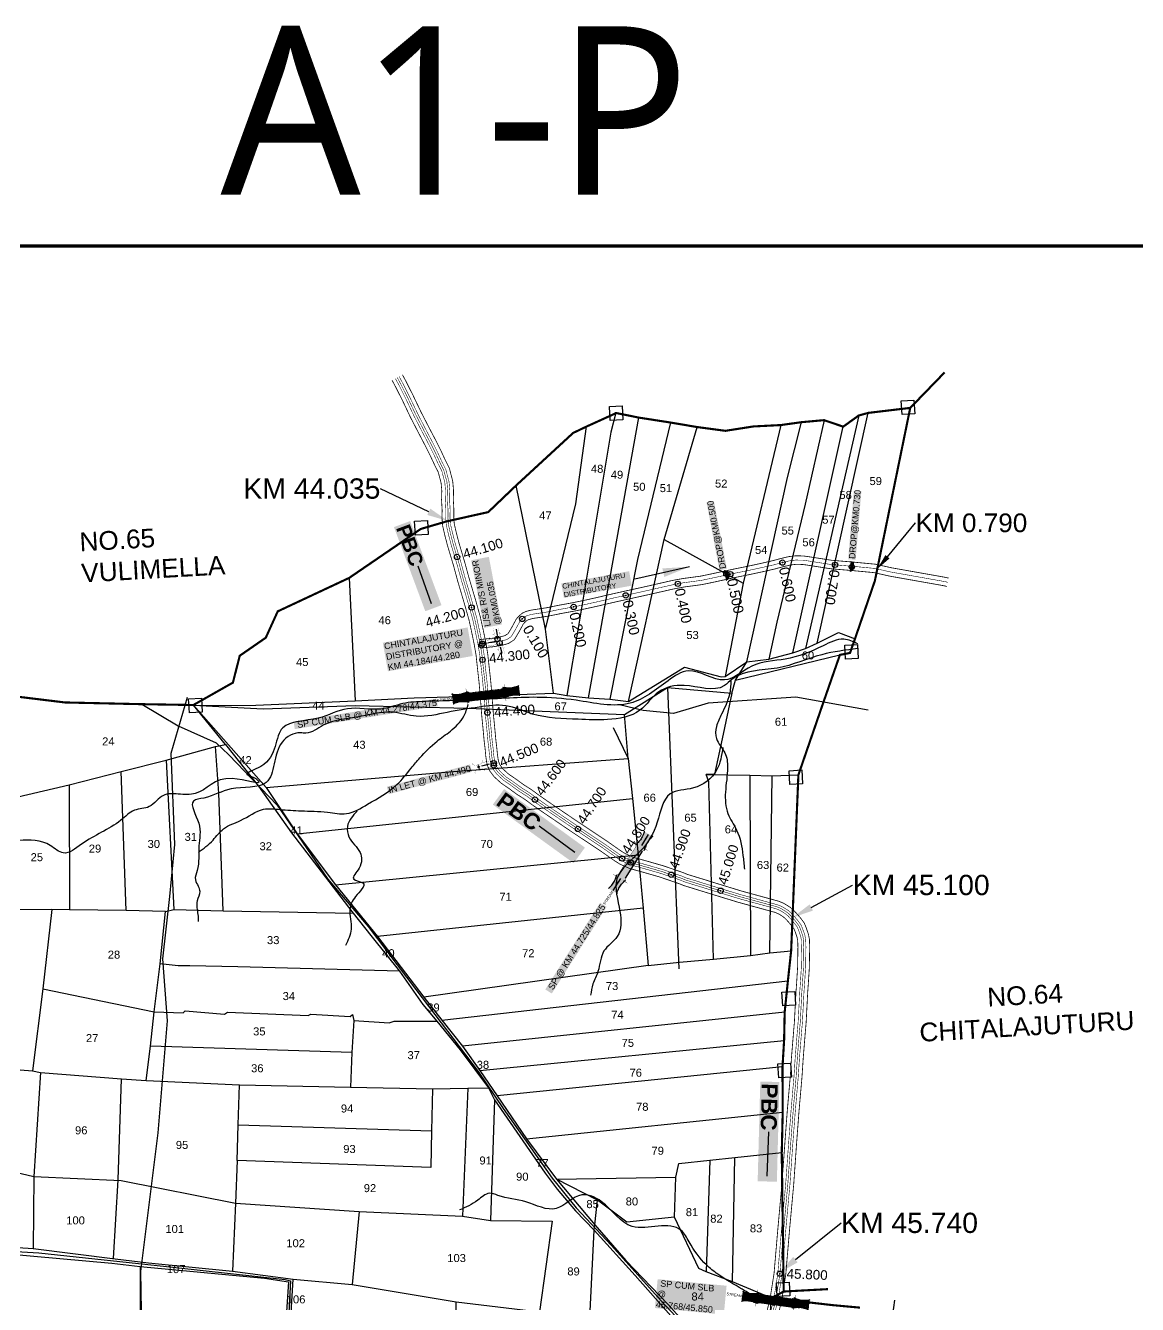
# Model space of a CAD drawing. Header units: inches. Extents: x 204001 to 210143, y 1590320 to 1597199.
# Drawn here: x 205949 to 208032, y 1594801 to 1597199 of the extents above; entities that cross this region are included whole.
import ezdxf
from ezdxf import colors
from ezdxf.entities.mleader import LeaderData, LeaderLine
from ezdxf.enums import TextEntityAlignment as Align
from ezdxf.math import Vec2, Vec3

# ---------------------------------------------------------------- set-up
doc = ezdxf.new("R2010")
doc.units = ezdxf.units.IN
doc.header["$LTSCALE"] = 15
doc.header["$MEASUREMENT"] = 0
doc.header["$PDMODE"] = 32
doc.header["$PDSIZE"] = 10
doc.linetypes.add('ACAD_ISO02W100', pattern=[15, 12, -3])
doc.linetypes.add('HIDDEN2', pattern=[0.1875, 0.125, -0.0625])
for name, color, linetype in [('CADAS', 1, 'Continuous'), ('CANAL1', 7, 'Continuous'), ('CSMark', 72, 'Continuous'), ('PAPER SIZE', 5, 'Continuous'), ('PLOT NOS', 7, 'Continuous'), ('PLOTS', 7, 'Continuous'), ('RE REMARKS', 7, 'Continuous'), ('ROADS', 1, 'Continuous'), ('STREAM', 4, 'Continuous'), ('STRUCTURE', 5, 'Continuous'), ('text2', 7, 'Continuous'), ('VILLAGE BOUNDARY', 5, 'Continuous'), ('VILLAGE BOUNDARY STONES', 1, 'Continuous'), ('VILLAGE STONES', 240, 'Continuous')]:
    doc.layers.add(name, color=color, linetype=linetype)
doc.styles.get("Standard").update_dxf_attribs({"font": 'arial.ttf'})
doc.styles.add('TMS', font='trebuc.ttf')
doc.dimstyles.get("Standard").update_dxf_attribs({"dimtxt": 0.18, "dimasz": 0.18, "dimexe": 0.18, "dimexo": 0.0625, "dimgap": 0.09, "dimtad": 0, "dimtih": 1, "dimtoh": 1, "dimdec": 4, "dimzin": 0, "dimdsep": 46, "dimtxsty": 'Standard', "dimcen": 0.09, "dimadec": 0, "dimazin": 0, "dimtfac": 1, "dimtdec": 4, "dimtofl": 0, "dimtmove": 0, "dimatfit": 3, "dimfxl": 1, "dimtolj": 1, "dimtzin": 0, "dimarcsym": 0})

# ---------------------------------------------------------------- blocks, each defined once
blk = doc.blocks.new('DROP')
h = blk.add_hatch()
h.set_pattern_fill('ANSI31', color=1, scale=10, angle=45)
h.set_pattern_definition([(90, (-324.4107, -25.7687), (-1.25, 0), [])])
h.paths.add_polyline_path([(-9.9, -4.3), (-13.8, 4.1), (13.8, 4.1), (10.2, -4.3)])
at = {"layer": 'STRUCTURE', "color": 5, "const_width": 0.49}
blk.add_lwpolyline([(-9.9, -4.3), (-13.8, 4.1), (13.8, 4.1), (10.2, -4.3), (-9.9, -4.3)], dxfattribs=at)
at = {"layer": 'STRUCTURE', "color": 5}
blk.add_circle((0, 0), 1.33, dxfattribs=at)
blk = doc.blocks.new('OT')
at = {"layer": 'STRUCTURE', "color": 190}
for points, const_width in [([(769751.4, 1706595.8), (769729.4, 1706595.8)], 0.5), ([(769751.4, 1706579), (769729.4, 1706579)], 0.5), ([(769775.2, 1706601.8), (769775.2, 1706597.8), (769769.2, 1706593.8), (769761.8, 1706593.8), (769754.4, 1706593.8), (769748.4, 1706597.8), (769748.4, 1706601.8)], 0.5), ([(769748.4, 1706573), (769748.4, 1706577), (769754.4, 1706581), (769761.8, 1706581), (769761.8, 1706581), (769761.8, 1706581), (769769.2, 1706581), (769775.2, 1706577), (769775.2, 1706573)], 0.5), ([(769761.8, 1706593.8), (769761.8, 1706581)], 2.5)]:
    blk.add_lwpolyline(points, dxfattribs=dict(at, const_width=const_width))
at = {"layer": 'STRUCTURE', "color": 0}
blk.add_circle((769761.8, 1706587.4), 1.87, dxfattribs=at)
blk.add_leader([(769732.6, 1706587.4), (769753.8, 1706587.4)], dimstyle='Standard', override={"dimasz": 10, "dimgap": 0.09, "dimtad": 0}, dxfattribs=at)
blk = doc.blocks.new('SLB')
at = {"layer": 'STRUCTURE'}
h = blk.add_hatch(dxfattribs=at)
h.set_pattern_fill('DOTS', color=6, scale=20, angle=320.3722, style=0)
h.set_pattern_definition([(320.372247934, (-159.4327, -72.9564), (1.2786241598, 0.5641323054), [0, -1.25])])
h.paths.add_polyline_path([(769699.5, 1706871.1), (769699.5, 1706861.1), (769729.1, 1706861.1), (769732.1, 1706863.1), (769792.1, 1706863.1), (769795.1, 1706861.1), (769824.7, 1706861.1), (769824.7, 1706871.1), (769795.1, 1706871.1), (769792.1, 1706869.1), (769732.1, 1706869.1), (769729.1, 1706871.1)])
at = {"layer": 'STRUCTURE', "color": 6, "linetype": 'ACAD_ISO02W100', "ltscale": 0.5, "const_width": 0.5}
for points in [[(769699.5, 1706871.1), (769729.1, 1706871.1)], [(769795.1, 1706871.1), (769824.7, 1706871.1)], [(769699.5, 1706861.1), (769729.1, 1706861.1)], [(769795.1, 1706861.1), (769824.7, 1706861.1)]]:
    blk.add_lwpolyline(points, dxfattribs=at)
at = {"layer": 'STRUCTURE', "color": 6, "const_width": 0.628}
for points in [[(769726.1, 1706877.1), (769726.1, 1706873.1), (769732.1, 1706869.1), (769792.1, 1706869.1), (769798.1, 1706873.1), (769798.1, 1706877.1)], [(769726.1, 1706855.1), (769726.1, 1706859.1), (769732.1, 1706863.1), (769792.1, 1706863.1), (769798.1, 1706859.1), (769798.1, 1706855.1)]]:
    blk.add_lwpolyline(points, dxfattribs=at)
at = {"layer": 'STRUCTURE', "color": 6}
blk.add_lwpolyline([(769732.1, 1706863.1), (769792.1, 1706863.1)], dxfattribs=at)
blk.add_lwpolyline([(769732.1, 1706863.1), (769792.1, 1706863.1)], dxfattribs=at)
at = {"layer": 'STRUCTURE', "color": 0}
blk.add_circle((769762.1, 1706866.1), 1.24, dxfattribs=at)
for points in [[(769703.8, 1706866), (769726.7, 1706866)], [(769818.6, 1706865.8), (769795.7, 1706865.8)]]:
    blk.add_leader(points, dimstyle='Standard', override={"dimasz": 10, "dimgap": 0.09, "dimtad": 0}, dxfattribs=at)
blk = doc.blocks.new('SP')
at = {"layer": 'STRUCTURE'}
h = blk.add_hatch(dxfattribs=at)
h.set_pattern_fill('DASH', color=256, scale=8, style=0)
edge = h.paths.add_edge_path()
edge.add_spline(control_points=[(769825.7, 1706742.1), (769825.3, 1706741.8), (769823.8, 1706740.8), (769820.9, 1706740.3), (769817, 1706739.7), (769811.4, 1706738.9), (769804, 1706739.7), (769798.4, 1706741), (769795.6, 1706741.6)], knot_values=[0, 0, 0, 0, 1.613557, 5.24513, 8.624976, 13.470124, 22.190216, 30.746377, 30.746377, 30.746377, 30.746377], degree=3, periodic=0)
edge.add_line((769795.6, 1706741.6), (769792.6, 1706739.6))
edge.add_line((769792.6, 1706739.6), (769732.6, 1706739.6))
edge.add_line((769732.6, 1706739.6), (769729.6, 1706741.6))
edge.add_spline(control_points=[(769729.6, 1706741.6), (769726.9, 1706740.9), (769721.3, 1706739.5), (769713.9, 1706738.5), (769708.3, 1706739.1), (769704.4, 1706739.6), (769701.5, 1706740), (769700, 1706741), (769699.5, 1706741.3)], knot_values=[0, 0, 0, 0, 8.556161, 17.276253, 22.121402, 25.501247, 29.13282, 30.746377, 30.746377, 30.746377, 30.746377], degree=3, periodic=0)
edge.add_line((769699.5, 1706741.3), (769699.5, 1706722.1))
edge.add_spline(control_points=[(769699.5, 1706722.1), (769700, 1706722.4), (769701.4, 1706723.4), (769704.3, 1706724), (769708.2, 1706724.5), (769713.8, 1706725.3), (769721.2, 1706724.5), (769726.8, 1706723.3), (769729.6, 1706722.6)], knot_values=[0, 0, 0, 0, 1.613557, 5.24513, 8.624976, 13.470124, 22.190216, 30.746377, 30.746377, 30.746377, 30.746377], degree=3, periodic=0)
edge.add_line((769729.6, 1706722.6), (769732.6, 1706724.6))
edge.add_line((769732.6, 1706724.6), (769792.6, 1706724.6))
edge.add_line((769792.6, 1706724.6), (769795.6, 1706722.6))
edge.add_spline(control_points=[(769795.6, 1706722.6), (769798.4, 1706723.3), (769803.9, 1706724.8), (769811.3, 1706725.8), (769817, 1706725.1), (769820.9, 1706724.7), (769823.8, 1706724.2), (769825.2, 1706723.3), (769825.7, 1706723)], knot_values=[0, 0, 0, 0, 8.556161, 17.276253, 22.121402, 25.501247, 29.13282, 30.746377, 30.746377, 30.746377, 30.746377], degree=3, periodic=0)
edge.add_line((769825.7, 1706723), (769825.7, 1706742.1))
h.paths.add_polyline_path([(769764.2, 1706732.1, -1), (769761.1, 1706732.1, -1)], flags=0)
h.paths.add_polyline_path([(769761.1, 1706732.1, 1), (769764.2, 1706732.1, 1)], flags=16)
at = {"layer": 'STRUCTURE', "const_width": 0.628}
for points in [[(769726.6, 1706747.6), (769726.6, 1706743.6), (769732.6, 1706739.6), (769792.6, 1706739.6), (769798.6, 1706743.6), (769798.6, 1706747.6)], [(769726.6, 1706716.6), (769726.6, 1706720.6), (769732.6, 1706724.6), (769792.6, 1706724.6), (769798.6, 1706720.6), (769798.6, 1706716.6)]]:
    blk.add_lwpolyline(points, dxfattribs=at)
at = {"layer": 'STRUCTURE', "color": 3}
blk.add_lwpolyline([(769732.6, 1706724.6), (769792.6, 1706724.6)], dxfattribs=at)
blk.add_lwpolyline([(769732.6, 1706724.6), (769792.6, 1706724.6)], dxfattribs=at)
at = {"layer": 'STRUCTURE', "color": 0}
blk.add_circle((769762.6, 1706732.1), 1.55, dxfattribs=at)
at = {"layer": 'STRUCTURE'}
for points in [[(769699.5, 1706741.3), (769700.9, 1706740.5), (769704.4, 1706739.6), (769707.8, 1706739.2), (769712.6, 1706738.8), (769721.3, 1706739.7), (769729.6, 1706741.6)], [(769825.7, 1706742.1), (769824.3, 1706741.3), (769820.8, 1706740.3), (769817.5, 1706739.8), (769812.7, 1706739.2), (769804, 1706739.9), (769795.6, 1706741.6)], [(769825.7, 1706723), (769824.3, 1706723.8), (769820.8, 1706724.7), (769817.4, 1706725.1), (769812.6, 1706725.5), (769803.9, 1706724.6), (769795.6, 1706722.6)], [(769699.5, 1706722.1), (769700.9, 1706723), (769704.4, 1706724), (769707.7, 1706724.5), (769712.5, 1706725), (769721.2, 1706724.4), (769729.6, 1706722.6)]]:
    blk.add_spline(points, degree=3, dxfattribs=at)
at = {"layer": 'STRUCTURE', "color": 0}
blk.add_text('STREAM', height=5, dxfattribs=at).set_placement((769684.3, 1706732.1), align=Align.MIDDLE_CENTER)
for points in [[(769727.4, 1706732.1), (769700.8, 1706732.1)], [(769824.4, 1706732.1), (769800.5, 1706732.1)]]:
    blk.add_leader(points, dimstyle='Standard', override={"dimasz": 10, "dimgap": 0.09, "dimtad": 0}, dxfattribs=at)
blk = doc.blocks.new('PBC')
at = {"layer": 'STRUCTURE', "color": 5, "insert": (13.6, 8.7), "char_height": 30, "width": 181.057, "attachment_point": 1, "rotation": 325.6347, "bg_fill": 1, "box_fill_scale": 1.1, "bg_fill_color": 7, "bg_fill_true_color": 16777215, "bg_fill_transparency": 0}
blk.add_mtext('{\\fArial|b1|i0|c0|p34;\\C256;PBC}', dxfattribs=at)
at = {"layer": 'PAPER SIZE'}
blk.add_leader([(148.6, -102.5), (80.6, -54.7)], dimstyle='Standard', override={"dimasz": 40, "dimgap": 0.09, "dimtad": 0, "dimtfill": 2, "dimtfillclr": 5}, dxfattribs=at)

msp = doc.modelspace()

# ---------------------------------------------------------------- linework, layer by layer
at = {"color": 5, "const_width": 5.82}
msp.add_lwpolyline([(204003.7, 1596785.8), (210140, 1596785.8), (210140, 1590323.1), (204003.7, 1590323.1)], close=True, dxfattribs=at)
at = {"layer": 'CANAL1', "color": 200, "ltscale": 4, "const_width": 1.5}
for points in [[(206635.4, 1596534), (206642.6, 1596520.4), (206655, 1596495.8), (206669.8, 1596464.7), (206683.5, 1596438.2), (206698.2, 1596410.1), (206706.9, 1596392.7), (206715.5, 1596374.3), (206721.9, 1596361.7), (206727.3, 1596341.4), (206728.6, 1596326.6), (206728.1, 1596309.7), (206729.2, 1596291.1), (206729, 1596275), (206730.2, 1596261), (206734.5, 1596242.3), (206739.6, 1596222.9), (206745.8, 1596202.4), (206750.2, 1596187.7), (206758.5, 1596157), (206765.1, 1596134.9), (206770.9, 1596115.1), (206779.6, 1596084.5), (206784.6, 1596061.6), (206789.3, 1596038.9), (206792.8, 1596018.5), (206795.4, 1595994.3), (206798.5, 1595966.6), (206801, 1595936.9), (206803.3, 1595906.7), (206805.7, 1595882.3), (206808, 1595857), (206809.7, 1595843.7), (206811, 1595829.5), (206812.7, 1595817.6), (206814.6, 1595810.5), (206818.3, 1595801.7), (206826.8, 1595790.5), (206839.8, 1595778.6), (206854.3, 1595768.7), (206869.1, 1595757.8), (206883.8, 1595748.5), (206898.2, 1595737.9), (206916.7, 1595725), (206970.8, 1595688.2), (207025.7, 1595651.7), (207042.3, 1595640.1), (207052.4, 1595633.1), (207062.2, 1595626.9), (207081.1, 1595618.3), (207087.3, 1595616.7), (207103, 1595612.4), (207136.8, 1595602.7), (207166.2, 1595592.6), (207172.5, 1595590.5), (207181.8, 1595586.7), (207213.8, 1595576.8), (207239.8, 1595568.8), (207283.6, 1595555.4), (207352.7, 1595536.4), (207358.7, 1595534), (207363.5, 1595531.2), (207368.2, 1595528.2), (207372.2, 1595524.9), (207379.6, 1595516.8), (207384, 1595511.6), (207388.7, 1595505.3), (207390.8, 1595500.1), (207394.4, 1595489.6), (207395.6, 1595483), (207396, 1595471.4), (207395.4, 1595433.2), (207393.5, 1595402.7), (207392.4, 1595387.1), (207389.4, 1595330.9), (207387.9, 1595312.9), (207383.9, 1595263.9), (207381.7, 1595228.7), (207376.2, 1595166), (207371.8, 1595107.3), (207366.1, 1595028), (207358.4, 1594942.8), (207351.3, 1594859.7), (207344, 1594813.2), (207333.2, 1594769)], [(206654.8, 1596544.4), (206662.2, 1596530.6), (206674.8, 1596505.5), (206689.6, 1596474.5), (206703.1, 1596448.3), (206717.8, 1596420.2), (206726.8, 1596402.3), (206735.3, 1596383.9), (206742.6, 1596369.5), (206749, 1596345.2), (206750.6, 1596327.3), (206750.2, 1596310), (206751.2, 1596291.6), (206751, 1596275.8), (206752, 1596264.5), (206755.9, 1596247.5), (206760.8, 1596228.9), (206766.8, 1596208.7), (206771.3, 1596193.7), (206779.7, 1596163), (206786.2, 1596141.1), (206792.1, 1596121.2), (206800.9, 1596089.8), (206806.1, 1596066.2), (206811, 1596043), (206814.6, 1596021.5), (206817.3, 1595996.7), (206820.4, 1595968.7), (206822.9, 1595938.7), (206825.2, 1595908.6), (206827.6, 1595884.3), (206829.9, 1595859.4), (206831.5, 1595846.1), (206832.9, 1595832), (206834.3, 1595822.1), (206835.5, 1595817.7), (206837.5, 1595812.8), (206843.1, 1595805.3), (206853.5, 1595795.8), (206867, 1595786.6), (206881.5, 1595776), (206896.3, 1595766.6), (206911, 1595755.8), (206929.2, 1595743.1), (206983.1, 1595706.5), (207038.1, 1595669.9), (207054.9, 1595658.1), (207064.5, 1595651.4), (207072.7, 1595646.3), (207088.4, 1595639.2), (207092.9, 1595638), (207109, 1595633.6), (207143.4, 1595623.7), (207173.3, 1595613.5), (207180.2, 1595611.1), (207189.2, 1595607.4), (207220.3, 1595597.9), (207246.3, 1595589.8), (207289.7, 1595576.5), (207359.7, 1595557.3), (207368.5, 1595553.8), (207375, 1595549.9), (207381.2, 1595546), (207387.4, 1595540.8), (207396.1, 1595531.4), (207401.3, 1595525.3), (207407.9, 1595516.3), (207411.4, 1595507.8), (207415.7, 1595495.2), (207417.6, 1595485.4), (207418, 1595471.7), (207417.4, 1595432.3), (207415.4, 1595401.2), (207414.3, 1595385.8), (207411.4, 1595329.4), (207409.8, 1595311.1), (207405.9, 1595262.3), (207403.6, 1595227.1), (207398.1, 1595164.3), (207393.7, 1595105.7), (207388.1, 1595026.2), (207380.3, 1594940.9), (207373.2, 1594857.1), (207365.6, 1594808.8), (207354.5, 1594763.4)], [(206799.5, 1596047.8), (206824.1, 1596050.4), (206839.5, 1596053.1), (206847.1, 1596055.3), (206852.8, 1596059), (206859.5, 1596070.2), (206868.3, 1596086.5), (206873.7, 1596092.3), (206879.5, 1596097.3), (206886, 1596100.4), (206895.8, 1596103), (206908.2, 1596104.9), (206925.2, 1596107.5), (206949.3, 1596112.4), (206974.6, 1596117), (206998.5, 1596122), (207018.3, 1596126.4), (207046.9, 1596133.1), (207116.4, 1596148.5), (207159.1, 1596158.3), (207180.1, 1596162.2), (207213.6, 1596166.7), (207232.3, 1596170.6), (207273.2, 1596179.4), (207306.9, 1596186.3), (207330.1, 1596191.4), (207348.7, 1596195.7), (207366, 1596200.3), (207379.2, 1596203.4), (207391.8, 1596204.9), (207406.2, 1596204.6), (207414.8, 1596203.4), (207459.2, 1596196.5), (207501.4, 1596192.9), (207541.3, 1596189.1), (207572.5, 1596182.2), (207670.7, 1596164.8), (207678.8, 1596163)], [(206801.1, 1596031.9), (206826.3, 1596034.5), (206843.1, 1596037.5), (206853.9, 1596040.6), (206864.6, 1596047.7), (206873.4, 1596062.3), (206881.4, 1596077.1), (206884.8, 1596080.7), (206888.3, 1596083.7), (206891.6, 1596085.3), (206899, 1596087.3), (206910.7, 1596089.1), (206928, 1596091.7), (206952.3, 1596096.7), (206977.6, 1596101.3), (207001.9, 1596106.4), (207021.8, 1596110.8), (207050.4, 1596117.5), (207119.9, 1596132.9), (207162.4, 1596142.6), (207182.7, 1596146.4), (207216.3, 1596150.9), (207235.6, 1596154.9), (207276.5, 1596163.8), (207310.2, 1596170.7), (207333.6, 1596175.8), (207352.6, 1596180.2), (207369.9, 1596184.8), (207382, 1596187.6), (207392.6, 1596188.9), (207404.9, 1596188.6), (207412.5, 1596187.6), (207457.3, 1596180.6), (207499.9, 1596177), (207538.8, 1596173.3), (207569.3, 1596166.5), (207667.6, 1596149.1), (207675.6, 1596147.4)]]:
    msp.add_lwpolyline(points, dxfattribs=at)
at = {"layer": 'CANAL1', "color": 5, "ltscale": 4, "const_width": 1}
for points in [[(206641.5, 1596537.3), (206648.9, 1596523.7), (206661.3, 1596498.9), (206676.1, 1596467.8), (206689.7, 1596441.4), (206704.4, 1596413.3), (206713.2, 1596395.7), (206721.8, 1596377.3), (206728.5, 1596364.2), (206734.2, 1596342.6), (206735.6, 1596326.8), (206735.2, 1596309.8), (206735.7, 1596299.9), (206736.2, 1596291.3), (206736, 1596275.2), (206737.1, 1596262.1), (206741.3, 1596244), (206746.3, 1596224.8), (206752.5, 1596204.4), (206756.9, 1596189.6), (206765.3, 1596158.9), (206771.8, 1596136.9), (206777.7, 1596117.1), (206786.4, 1596086.2), (206791.4, 1596063), (206796.2, 1596040.2), (206799.7, 1596019.4), (206802.4, 1595995), (206805.4, 1595967.3), (206807.9, 1595937.5), (206810, 1595910.5), (206810.2, 1595907.3), (206812.7, 1595882.9), (206815, 1595857.8), (206816.6, 1595844.4), (206818, 1595830.3), (206819.5, 1595819), (206821.2, 1595812.8), (206824.4, 1595805.3), (206832, 1595795.2), (206844.1, 1595784.1), (206858.3, 1595774.4), (206873, 1595763.6), (206887.8, 1595754.3), (206902.3, 1595743.6), (206920.7, 1595730.8), (206974.7, 1595694.1), (207029.6, 1595657.5), (207046.3, 1595645.8), (207056.2, 1595638.9), (207064.3, 1595633.9), (207065.5, 1595633.1), (207083.4, 1595625), (207089.1, 1595623.5), (207104.9, 1595619.2), (207138.9, 1595609.4), (207168.5, 1595599.3), (207174.9, 1595597.1), (207184.1, 1595593.3), (207215.9, 1595583.5), (207241.9, 1595575.4), (207250, 1595573), (207285.5, 1595562.1), (207354.9, 1595543.1), (207361.8, 1595540.3), (207367.2, 1595537.1), (207372.3, 1595533.9), (207377.1, 1595530), (207384.8, 1595521.5), (207389.5, 1595515.9), (207394.8, 1595508.8), (207397.4, 1595502.5), (207401.2, 1595491.4), (207402.6, 1595483.8), (207403, 1595471.5), (207402.4, 1595432.9), (207400.5, 1595402.2), (207399.4, 1595386.7), (207396.4, 1595330.5), (207394.8, 1595312.4), (207390.9, 1595263.4), (207388.6, 1595228.2), (207383.2, 1595165.5), (207378.8, 1595106.8), (207373.1, 1595027.4), (207365.3, 1594942.2), (207358.3, 1594859.1), (207358.3, 1594858.8), (207350.9, 1594811.8), (207340, 1594767.2)], [(206648.6, 1596541.1), (206655.9, 1596527.4), (206668.5, 1596502.4), (206683.3, 1596471.4), (206696.8, 1596445.1), (206711.6, 1596417), (206720.5, 1596399.2), (206729, 1596380.8), (206736, 1596367), (206742.1, 1596344), (206743.6, 1596327.1), (206743.2, 1596309.9), (206743.7, 1596300.3), (206744.2, 1596291.4), (206744, 1596275.5), (206745, 1596263.4), (206749.1, 1596245.9), (206754, 1596227), (206760.1, 1596206.7), (206764.6, 1596191.8), (206772.9, 1596161.1), (206779.5, 1596139.1), (206785.3, 1596119.3), (206794.1, 1596088.1), (206799.2, 1596064.7), (206804.1, 1596041.7), (206807.7, 1596020.5), (206810.3, 1595995.9), (206813.4, 1595968.1), (206815.9, 1595938.1), (206818, 1595911.1), (206818.2, 1595908), (206820.6, 1595883.7), (206822.9, 1595858.6), (206824.6, 1595845.3), (206825.9, 1595831.2), (206827.4, 1595820.7), (206828.8, 1595815.4), (206831.4, 1595809.3), (206837.9, 1595800.6), (206849.1, 1595790.3), (206862.9, 1595780.9), (206877.5, 1595770.2), (206892.3, 1595760.9), (206906.9, 1595750.1), (206925.2, 1595737.4), (206979.2, 1595700.7), (207034.2, 1595664.1), (207050.8, 1595652.4), (207060.7, 1595645.6), (207068.5, 1595640.6), (207069.3, 1595640.1), (207086.1, 1595632.5), (207091.1, 1595631.2), (207107.1, 1595626.9), (207141.3, 1595617), (207171.1, 1595606.8), (207177.7, 1595604.6), (207186.9, 1595600.8), (207218.3, 1595591.2), (207244.2, 1595583.1), (207252.4, 1595580.6), (207287.8, 1595569.8), (207357.5, 1595550.6), (207365.4, 1595547.5), (207371.3, 1595544), (207377, 1595540.4), (207382.6, 1595535.8), (207390.9, 1595526.7), (207395.8, 1595520.9), (207401.8, 1595512.8), (207404.9, 1595505.4), (207409, 1595493.4), (207410.6, 1595484.6), (207411, 1595471.6), (207410.4, 1595432.6), (207408.4, 1595401.7), (207407.3, 1595386.2), (207404.4, 1595329.9), (207402.8, 1595311.7), (207398.9, 1595262.8), (207396.6, 1595227.6), (207391.2, 1595164.8), (207386.7, 1595106.2), (207381.1, 1595026.7), (207373.3, 1594941.5), (207366.2, 1594858.4), (207366.2, 1594857.9), (207358.8, 1594810.2), (207347.7, 1594765.2)]]:
    msp.add_lwpolyline(points, dxfattribs=at)
at = {"layer": 'CANAL1', "color": 1, "linetype": 'HIDDEN2', "ltscale": 4, "const_width": 1}
for points in [[(206645.1, 1596539.2), (206652.4, 1596525.5), (206664.9, 1596500.7), (206679.7, 1596469.6), (206693.3, 1596443.3), (206708, 1596415.1), (206716.8, 1596397.5), (206725.4, 1596379.1), (206732.2, 1596365.6), (206738.2, 1596343.3), (206739.6, 1596327), (206739.2, 1596309.8), (206739.7, 1596300.1), (206740.2, 1596291.3), (206740, 1596275.4), (206741.1, 1596262.8), (206745.2, 1596244.9), (206750.2, 1596225.9), (206756.3, 1596205.6), (206760.8, 1596190.7), (206769.1, 1596160), (206775.7, 1596138), (206781.5, 1596118.2), (206790.2, 1596087.1), (206795.3, 1596063.9), (206800.2, 1596041), (206803.7, 1596020), (206806.3, 1595995.5), (206809.4, 1595967.7), (206811.9, 1595937.8), (206814, 1595910.8), (206814.2, 1595907.7), (206816.7, 1595883.3), (206819, 1595858.2), (206820.6, 1595844.9), (206822, 1595830.8), (206823.5, 1595819.8), (206825, 1595814.1), (206827.9, 1595807.3), (206835, 1595797.9), (206846.6, 1595787.2), (206860.6, 1595777.6), (206875.3, 1595766.9), (206890, 1595757.6), (206904.6, 1595746.8), (206922.9, 1595734.1), (206976.9, 1595697.4), (207031.9, 1595660.8), (207048.6, 1595649.1), (207058.4, 1595642.3), (207066.4, 1595637.3), (207067.4, 1595636.6), (207084.8, 1595628.8), (207090.1, 1595627.4), (207106, 1595623), (207140.1, 1595613.2), (207169.8, 1595603), (207176.3, 1595600.8), (207185.5, 1595597), (207217.1, 1595587.4), (207243, 1595579.3), (207251.2, 1595576.8), (207286.7, 1595565.9), (207356.2, 1595546.9), (207363.6, 1595543.9), (207369.2, 1595540.6), (207374.7, 1595537.1), (207379.8, 1595532.9), (207387.9, 1595524.1), (207392.6, 1595518.4), (207398.3, 1595510.8), (207401.1, 1595503.9), (207405.1, 1595492.4), (207406.6, 1595484.2), (207407, 1595471.5), (207406.4, 1595432.8), (207404.4, 1595401.9), (207403.3, 1595386.5), (207400.4, 1595330.2), (207398.8, 1595312), (207394.9, 1595263.1), (207392.6, 1595227.9), (207387.2, 1595165.1), (207382.7, 1595106.5), (207377.1, 1595027.1), (207369.3, 1594941.9), (207362.3, 1594858.7), (207362.2, 1594858.4), (207354.8, 1594811), (207343.8, 1594766.2)], [(206800.3, 1596039.8), (206825.2, 1596042.4), (206841.3, 1596045.3), (206850.5, 1596047.9), (206858.7, 1596053.4), (206866.4, 1596066.3), (206874.8, 1596081.8), (206879.3, 1596086.5), (206883.9, 1596090.5), (206888.8, 1596092.9), (206897.4, 1596095.1), (206909.4, 1596097), (206926.6, 1596099.6), (206950.8, 1596104.6), (206976.1, 1596109.1), (207000.2, 1596114.2), (207020, 1596118.6), (207048.6, 1596125.3), (207118.1, 1596140.7), (207160.7, 1596150.4), (207181.4, 1596154.3), (207214.9, 1596158.8), (207234, 1596162.8), (207274.9, 1596171.6), (207308.6, 1596178.5), (207331.8, 1596183.6), (207350.7, 1596187.9), (207368, 1596192.5), (207380.6, 1596195.5), (207392.2, 1596196.9), (207405.6, 1596196.6), (207413.7, 1596195.5), (207458.3, 1596188.5), (207500.7, 1596185), (207540.1, 1596181.2), (207570.9, 1596174.3), (207669.2, 1596156.9), (207677.2, 1596155.2)]]:
    msp.add_lwpolyline(points, dxfattribs=at)
at = {"layer": 'PLOTS'}
for points in [[(207054.9, 1596472.7), (207045.5, 1596436.5), (206984.8, 1596072.8), (206963, 1595943.2)], [(207003.5, 1595938.8), (207097.8, 1596464)], [(207156.9, 1596454.8), (207095.2, 1596198.2), (207043.7, 1595936.3)], [(207300.5, 1596005.8), (207376.6, 1596351.9), (207402.6, 1596455.4)], [(207445.1, 1596459.2), (207409.3, 1596301.6), (207356.7, 1596080.4), (207341.2, 1596011.2)], [(207509.9, 1596467.9), (207410.5, 1596030.8)], [(207432.2, 1596041.1), (207527.7, 1596472.8)], [(206922.7, 1596067.4), (206979.5, 1596302.2), (206999.6, 1596447.1)], [(207078.4, 1595931.8), (207145.6, 1596235.3), (207207, 1596446.3)], [(207363.9, 1596450), (207293.6, 1596153.5), (207259.5, 1595978.8)], [(207386.4, 1596022.9), (207480.9, 1596447)], [(206938.1, 1595947.2), (206922.7, 1596067.4), (206867.7, 1596336.6)], [(207145.6, 1596235.3), (207293.6, 1596153.5)], [(206555.1, 1596163.5), (206566.2, 1595932.8)], [(205904.9, 1595746.1), (206029.9, 1595775.5), (206127.6, 1595800.4), (206211.9, 1595821.9), (206304.2, 1595847.1), (206323.3, 1595850.8), (206263, 1595925.1), (206292.7, 1595924.2), (206379.8, 1595924.8), (206566.2, 1595932.8), (206677, 1595938.3), (206807, 1595942.5), (206938.1, 1595947.2), (206963, 1595943.2), (207003.5, 1595938.8), (207043.7, 1595936.3), (207078.4, 1595931.8), (207183.3, 1595996.3), (207252.3, 1595978), (207259.5, 1595978.8), (207300.5, 1596005.8), (207341.2, 1596011.2), (207386.4, 1596022.9), (207410.5, 1596030.8), (207432.2, 1596041.1), (207472.2, 1596061.2), (207503, 1596049.4)], [(206263, 1595925.1), (206393.6, 1595918), (206566.1, 1595924), (206777.3, 1595919), (207070.7, 1595907.1), (207151.3, 1595958.2), (207271.9, 1595947.6), (207278.9, 1595971.4), (207300.5, 1596005.8)], [(207278.9, 1595971.4), (207474.7, 1596019.1)], [(207151.3, 1595958.2), (207173.1, 1595430.4)], [(207271.9, 1595947.6), (207254.2, 1595862), (207239.9, 1595795.4), (207224, 1595794.8), (207305.7, 1595793.8), (207347.8, 1595792.4), (207396.9, 1595794.1)], [(206263, 1595925.1), (206399.7, 1595770.2), (206457.8, 1595683.7), (206529.6, 1595587.9), (206607.8, 1595490.8), (206694.7, 1595377.2), (206728.4, 1595334.5), (206767.5, 1595285.4), (206799.6, 1595239.8), (206832.5, 1595192.5), (206887.5, 1595111.8), (206943.8, 1595035.9), (207015.2, 1594950.5), (207073.3, 1594883.8), (207152.6, 1594801.1), (207243.7, 1594699.7), (207318.8, 1594619.1), (207335.8, 1594603.3)], [(206399.7, 1595770.2), (206742.2, 1595799.6), (207078, 1595825), (207070.7, 1595907.1)], [(206319, 1595539.4), (206310.9, 1595759.6), (206304.2, 1595847.1)], [(206323.3, 1595850.8), (206385.1, 1595772.7), (206446.7, 1595685.4), (206560, 1595537.9), (206598, 1595489.7), (206649.6, 1595426.2), (206692.8, 1595363.8), (206719.2, 1595332.2), (206762.7, 1595278.5), (206816.4, 1595207.4), (206827.3, 1595185.1), (206819.8, 1594958.3), (206935.7, 1594957.1), (206911.6, 1594787.4), (206880.3, 1594522.8), (206758.4, 1594633.8), (206626.5, 1594718.2), (206446.2, 1594785.7), (206449.8, 1594848.7)], [(206211.9, 1595821.9), (206226.1, 1595541.7)], [(207078, 1595825), (207086, 1595749.6), (207096.6, 1595644), (207105.9, 1595544.1), (207115.1, 1595436.4), (207174.3, 1595442.8), (207237.5, 1595448.5), (207307, 1595455.5), (207343.3, 1595460.6), (207383.3, 1595464.1)], [(206137, 1595539.8), (206127.6, 1595800.4)], [(207229.1, 1595780.9), (207224, 1595794.8)], [(207237.5, 1595448.5), (207229.1, 1595780.9)], [(207305.7, 1595793.8), (207307, 1595455.5)], [(207343.3, 1595460.6), (207347.8, 1595792.4)], [(206029.9, 1595775.5), (206031.1, 1595541)], [(206457.8, 1595683.7), (207086, 1595749.6)], [(206529.6, 1595587.9), (207096.6, 1595644)], [(206210.5, 1595537.8), (206137, 1595539.8), (206031.1, 1595541), (205997.8, 1595541.9), (205893.9, 1595541.1), (205860.3, 1595246.3), (205867.9, 1595246.7), (205961.4, 1595239), (205976.6, 1595235.9), (206128.5, 1595224.2), (206174.7, 1595221.1), (206349.4, 1595212.7), (206557.2, 1595208.4), (206711.3, 1595205.3), (206777.1, 1595207), (206816.4, 1595207.4)], [(205997.8, 1595541.9), (205980.6, 1595392.9), (205961.4, 1595239)], [(206113.6, 1594887.1), (206122.2, 1595034.7), (206128.5, 1595224.2), (206174.7, 1595221.1), (206182.8, 1595285.6), (206189.6, 1595350), (206200.5, 1595439.7), (206210.5, 1595537.8), (206226.1, 1595541.7), (206319, 1595539.4), (206563.8, 1595534.9)], [(207105.9, 1595544.1), (206607.8, 1595490.8)], [(206649.6, 1595426.2), (206346.4, 1595434.2), (206256.6, 1595435.8), (206234.3, 1595435.8), (206200.5, 1595439.7)], [(207115.1, 1595436.4), (206694.7, 1595377.2)], [(206728.4, 1595334.5), (207377.2, 1595407.8)], [(205980.6, 1595392.9), (206189.6, 1595350), (206243.7, 1595347.8), (206247.4, 1595351.6), (206321.1, 1595345.5), (206326.7, 1595349.3), (206478.2, 1595343.2), (206483, 1595345.4), (206556.9, 1595341.2), (206561.5, 1595344.7), (206563.8, 1595333.6), (206560.1, 1595273.8), (206557.2, 1595208.4)], [(207371.2, 1595349.3), (206767.5, 1595285.4)], [(206563.8, 1595333.6), (206630.1, 1595329.5), (206639, 1595332.6), (206719.2, 1595332.2)], [(206560.1, 1595273.8), (206182.8, 1595285.6)], [(206799.6, 1595239.8), (207370.1, 1595295.9)], [(205976.6, 1595235.9), (205964, 1595040.8), (205962.8, 1594906.3)], [(207367.1, 1595246.5), (206832.5, 1595192.5)], [(205612.7, 1595198.9), (205652.1, 1595206.1), (205708.7, 1595194), (205797.8, 1595169.8), (205796.5, 1595128.5), (205866, 1595121.5), (205848.3, 1595096.8), (205844.1, 1595069), (205964, 1595040.8), (206127.8, 1595033.6), (206341.7, 1594990.8), (206573.7, 1594975.7), (206767.6, 1594966.4), (206819.8, 1594958.3)], [(206711.3, 1595205.3), (206709, 1595126.8), (206707.8, 1595058.1), (206344.8, 1595071.3), (206346.7, 1595138.1), (206349.4, 1595212.7)], [(206777.1, 1595207), (206767.6, 1594966.4)], [(204975, 1595181.4), (205091.8, 1595140.3), (205101.7, 1595140.1), (205159.2, 1595116.3), (205281.1, 1595071.4), (205320.3, 1595054.9), (205380.1, 1595035.6), (205484.6, 1595001.5), (205598.7, 1594964.4), (205767.3, 1594914.4), (205786.4, 1594906.4), (205915.1, 1594896.2), (206110.4, 1594878.7), (206163, 1594872.2), (206396.4, 1594850.4), (206441, 1594843.5), (206436.8, 1594778.2)], [(206827.3, 1595185.1), (206922, 1595047.5), (206944.8, 1595017.2), (206979.3, 1594976.7), (207014.3, 1594940.5), (207091.1, 1594855.5), (207186.6, 1594747.4)], [(206887.5, 1595111.8), (207367.5, 1595161.5)], [(206346.7, 1595138.1), (206709, 1595126.8)], [(206943.8, 1595035.9), (207166.9, 1595039.8), (207172.8, 1595065.7), (207230.7, 1595071.6), (207277.5, 1595076.5), (207365.7, 1595085.8)], [(206344.8, 1595071.3), (206341.7, 1594990.8), (206336.3, 1594863.6)], [(207230.7, 1595071.6), (207224.3, 1594862.1)], [(207273.3, 1594843.5), (207277.5, 1595076.5)], [(207164.5, 1594965), (207166.9, 1595039.8)], [(207346.4, 1594813.1), (207273.3, 1594843.5), (207224.3, 1594862.1), (207210.1, 1594868.6), (207164.5, 1594965), (207075.6, 1594955.5), (207020.5, 1594996.5), (206943.8, 1595035.9)], [(207003.9, 1594738.1), (207014.3, 1594940.5), (207015.2, 1594950.5), (207020.5, 1594996.5)], [(206573.7, 1594975.7), (206560.8, 1594838.6)], [(205809.3, 1594916), (205962.8, 1594906.3), (206116.2, 1594886.6), (206179.2, 1594879.2), (206336.3, 1594863.6), (206449.8, 1594848.7), (206560.8, 1594838.6), (206755.2, 1594806), (206911.6, 1594787.4)], [(206163, 1594872.2), (206163, 1594676.2), (206162.3, 1594617.9), (206164.8, 1594554.4), (206163.8, 1594481.3), (206163.6, 1594349.1), (206156.7, 1594170)], [(206758.4, 1594633.8), (206755.2, 1594806)], [(207342.4, 1594693.7), (207345.5, 1594802.8), (207346.4, 1594813.1)]]:
    msp.add_lwpolyline(points, dxfattribs=at)
at = {"layer": 'ROADS'}
for points in [[(206271.3, 1594029.2), (206221.5, 1594113.9), (206162.4, 1594166.5), (206169, 1594402.2), (206168.8, 1594604.1), (206164.6, 1594863.2), (206196.8, 1595123.1), (206214.7, 1595332.7), (206205.8, 1595449.4), (206219.1, 1595566.2), (206228.4, 1595663.5), (206221.4, 1595835.1), (206251.7, 1595940)], [(206166.5, 1595926.5), (206234.3, 1595886.3), (206306, 1595854.1), (206329.7, 1595831.6), (206420.2, 1595737.2), (206514.7, 1595598.6), (206590.4, 1595510), (206679.8, 1595391.9), (206797, 1595237.7), (206843.7, 1595168.5), (206935.6, 1595038), (206980.4, 1594982.1), (207046.9, 1594911.5), (207139.6, 1594807.9), (207337.7, 1594596.1)], [(207527.8, 1595915.5), (207392.3, 1595939.7), (207227.9, 1595928.5), (207162.8, 1595909.5), (207106.2, 1595914.7), (207061.6, 1595925.4)], [(205801.5, 1594908.2), (205973.6, 1594897.9), (206230, 1594870.4), (206434.8, 1594848), (206445.3, 1594845.3), (206441.9, 1594785.5)], [(207535.1, 1594374.5), (207562.9, 1594533.9), (207547.3, 1594597.5), (207568.4, 1594740.6), (207577.5, 1594809.3)]]:
    msp.add_lwpolyline(points, dxfattribs=at)
at = {"layer": 'STREAM'}
for points in [[(207508.4, 1596039.6), (207482, 1596048.5), (207443.3, 1596036.2), (207372.3, 1596011.3), (207309.4, 1595997.9), (207258.4, 1595972.1), (207190.7, 1595989.1), (207152.8, 1595970.7), (207081.8, 1595928.6), (206980.4, 1595933.9), (206907, 1595939.5), (206788.6, 1595934.4), (206696.8, 1595931.8), (206655.5, 1595927.7), (206614.6, 1595917.6), (206551.6, 1595918.1), (206497, 1595900.5), (206430.4, 1595882.5), (206389.3, 1595809.9), (206363.3, 1595795), (206379.9, 1595787.2), (206384.8, 1595782.8), (206335.7, 1595787.3), (206266.6, 1595759.1), (206234.7, 1595758), (206206.7, 1595755.7), (206180.3, 1595734.6), (206152.7, 1595727.7), (206126.9, 1595709), (206090.8, 1595686.4), (206053.3, 1595664.1), (206019.2, 1595647.7), (205994.9, 1595661.7), (205936.3, 1595671.2), (205888.6, 1595668.1), (205856, 1595673.6), (205833, 1595681), (205791.6, 1595651.1), (205750.1, 1595620.6), (205706.6, 1595604), (205673.8, 1595603.1), (205636.3, 1595582.5), (205563.5, 1595589.4), (205511.5, 1595608.9), (205463.5, 1595612.6), (205429.8, 1595618.4)], [(207508.4, 1596031.1), (207440.9, 1596019.4), (207357.2, 1595994.5), (207272.8, 1595973.5), (207258.2, 1595961.4), (207182.6, 1595961.9), (207135.3, 1595949.7), (207099.9, 1595915.5), (207039.2, 1595897.7), (206984, 1595898.3), (206898.7, 1595908.2), (206848.6, 1595923.7), (206798.7, 1595921.1), (206738.9, 1595911.3), (206680.8, 1595904), (206637.3, 1595911.4), (206569.4, 1595902.4), (206506.5, 1595887.2), (206473.7, 1595872.3), (206463.8, 1595872.9), (206429.3, 1595855.7), (206399.7, 1595779.9), (206333.6, 1595767.9), (206282.6, 1595750.7), (206263.3, 1595744.9), (206273.1, 1595703.6), (206273.5, 1595661.1), (206270.1, 1595614.7), (206266.7, 1595597.2), (206272.1, 1595585.4), (206275, 1595575.8), (206270.3, 1595557.9), (206271.4, 1595532.3), (206272.2, 1595519.5)], [(207270.5, 1595970.2), (207267.6, 1595945.1), (207252.9, 1595908.1), (207243.4, 1595884.8), (207243.1, 1595862.1), (207259.2, 1595835.4), (207264.1, 1595808.1), (207260.2, 1595761.9), (207264.7, 1595721.6), (207281.1, 1595690.7), (207293, 1595642.9), (207295.6, 1595617.6)], [(206272.4, 1595648.7), (206299.8, 1595672), (206319.5, 1595693), (206351.6, 1595708.6), (206394.6, 1595729.7), (206425.1, 1595729.3), (206464.8, 1595726.7), (206514.6, 1595723.9), (206550.1, 1595721.5), (206589.5, 1595739.1), (206644.3, 1595775.8), (206671.4, 1595806.9), (206687.3, 1595825.8), (206719.6, 1595857.2), (206744.6, 1595876.2), (206770, 1595904), (206777.9, 1595925.8)], [(207255.3, 1595845.3), (207243.7, 1595803), (207200.1, 1595769.6), (207156.4, 1595758.5), (207132.4, 1595705.2), (207100.3, 1595650.9), (207056.8, 1595599.2), (207062.4, 1595537.9), (207057.5, 1595491.2), (207032.5, 1595463.9), (207021.2, 1595425.3), (207011.7, 1595402.1), (207007.5, 1595380.8)], [(206570, 1595726.2), (206551.7, 1595697.5), (206554.6, 1595677.7), (206575.3, 1595648.7), (206573.5, 1595619.2), (206563.5, 1595598.7), (206581.2, 1595591.1), (206567.1, 1595566.1), (206556.3, 1595542.1), (206558.5, 1595505), (206548.1, 1595474.2)], [(207352.5, 1594798.7), (207321.6, 1594812.5), (207291.8, 1594829.8), (207245.7, 1594858), (207224.4, 1594875.4), (207192.1, 1594918.6), (207177.3, 1594940.1), (207085.5, 1594947.5), (207027.5, 1594994.1), (206991, 1595006.6), (206943.2, 1594981.1), (206886.1, 1594993.5), (206833.9, 1595005.7), (206817.9, 1595009.7), (206795.9, 1594996.5), (206761.7, 1594978.3)]]:
    msp.add_spline(points, degree=3, dxfattribs=at)
at = {"layer": 'text2', "color": 2}
msp.add_lwpolyline([(207050, 1595883), (207078, 1595825)], dxfattribs=at)
at = {"layer": 'text2', "color": 3, "linetype": 'Continuous'}
for p in [(206757.1, 1596202.8), (207497, 1596184, 43), (207262, 1596171, 44), (206833, 1596049, 45), (206837, 1596041, 46), (206803, 1596037, 47), (206804.8, 1596009.8), (206825.9, 1595812), (206983.7, 1595692.8), (207158.6, 1595606.9)]:
    msp.add_point(p, dxfattribs=at)
at = {"layer": 'text2', "color": 2, "linetype": 'Continuous'}
for p in [(207366.9, 1596192.2), (207465.7, 1596187.9), (207269.3, 1596170.4), (207171, 1596152.3), (207073.4, 1596130.7), (206879.3, 1596086.6), (206975.7, 1596109)]:
    msp.add_point(p, dxfattribs=at)
at = {"layer": 'text2'}
for p in [(206784.4, 1596107.9), (206804, 1596040, 24), (206811.4, 1595944.4), (206814, 1595910.8), (206826, 1595816, 27), (206903.2, 1595747.8), (207066.4, 1595637.3), (207082.4, 1595629.8), (207251.2, 1595576.8), (207362.3, 1594858.7), (207354.2, 1594808.4)]:
    msp.add_point(p, dxfattribs=at)
at = {"layer": 'VILLAGE BOUNDARY', "const_width": 4}
msp.add_lwpolyline([(205920.5, 1595942.3), (206022.2, 1595929.9), (206165.1, 1595926.7), (206263, 1595925.1), (206337.1, 1595967.1), (206349.9, 1596017.5), (206398.7, 1596051.3), (206421.1, 1596100.7), (206555.1, 1596163.5), (206689.2, 1596255.2), (206736.9, 1596269.2), (206815.6, 1596286.8), (206867.7, 1596336.6), (206974.7, 1596435.2), (206999.6, 1596447.1), (207049.1, 1596469.6), (207054.9, 1596472.7), (207097.8, 1596464), (207156.9, 1596454.8), (207207, 1596446.3), (207260.1, 1596439.2), (207312.5, 1596447.4), (207363.9, 1596450), (207402.6, 1596455.4), (207445.1, 1596459.2), (207480.9, 1596447), (207509.9, 1596467.9), (207527.7, 1596472.8), (207606.5, 1596482.2), (207670.9, 1596548.7), (207606.5, 1596482.2), (207540.2, 1596157.9), (207503, 1596049.4), (207493.6, 1596022.7), (207474.7, 1596019.1), (207444.1, 1595931.2), (207396.9, 1595794.1), (207383.3, 1595464.1), (207377.2, 1595407.8), (207371.2, 1595349.3), (207370.1, 1595295.9), (207367.1, 1595246.5), (207367.5, 1595161.5), (207365.7, 1595085.8), (207369.3, 1594825.4), (207452.2, 1594829.9), (207369.3, 1594825.4), (207346.4, 1594813.1), (207460, 1594800), (207512.3, 1594795.2)], dxfattribs=at)
at = {"layer": 'VILLAGE BOUNDARY STONES'}
for points in [[(207042.7, 1596484.5), (207066.5, 1596485.9), (207068, 1596459.9), (207044.1, 1596458.5)], [(207589.6, 1596495.5), (207613.5, 1596496.8), (207614.9, 1596470.9), (207591.1, 1596469.5)], [(206677.6, 1596269.5), (206701.5, 1596270.9), (206703, 1596244.9), (206679.1, 1596243.5)], [(207483.8, 1596037.1), (207507.7, 1596038.4), (207509.2, 1596012.5), (207485.3, 1596011.1)], [(206254.1, 1595936.6), (206278, 1595937.9), (206279.4, 1595912), (206255.6, 1595910.6)], [(207379.4, 1595801.9), (207403.3, 1595803.3), (207404.8, 1595777.3), (207380.9, 1595776)], [(207366.1, 1595386.8), (207390, 1595388.2), (207391.5, 1595362.2), (207367.6, 1595360.8)], [(207358.5, 1595252.2), (207382.4, 1595253.6), (207383.9, 1595227.6), (207360, 1595226.2)], [(207355.7, 1594841.8), (207379.6, 1594843.2), (207381.1, 1594817.2), (207357.2, 1594815.8)]]:
    msp.add_lwpolyline(points, close=True, dxfattribs=at)

# ---------------------------------------------------------------- block references
at = {"xscale": 0.7, "yscale": 0.7, "zscale": 0.7}
for p, rotation in [((207497.2, 1596184.9, 43), 84.46630800652316), ((207262.5, 1596169.1, 44), 103.3761924596944)]:
    msp.add_blockref('DROP', p, dxfattribs=dict(at, rotation=rotation))
at = {"layer": 'PAPER SIZE', "xscale": 0.9, "yscale": 0.9, "zscale": 0.9, "rotation": 324.774328775974}
msp.add_blockref('PBC', (206653.2, 1596267.2, -7.2), dxfattribs=at)
at = {"layer": 'PAPER SIZE'}
for p, rotation in [((206832.2, 1595755, -8), 358.4416431536383), ((207343.7, 1595222, -8), 302.8614365791241)]:
    msp.add_blockref('PBC', p, dxfattribs=dict(at, rotation=rotation))
at = {"layer": 'STRUCTURE', "color": 0}
for p, xscale, yscale, zscale, rotation in [((-799357.1, 1890570.5), 0.5599999999999999, 0.5599999999999999, 0.5599999999999999, 277.9627439780562), ((550398, 2860708.7), 0.7, 0.7, 0.7, 189.078539510052), ((1239706.8, 1416201.4), 0.5599999999999999, 0.5599999999999999, 0.5599999999999999, 104.4009695300696), ((417357.7, 2889293.2, 27), 0.7000000000000002, 0.7000000000000002, 0.7000000000000002, 195.0321103774242)]:
    msp.add_blockref('OT', p, dxfattribs=dict(at, xscale=xscale, yscale=yscale, zscale=zscale, rotation=rotation))
for name, p, rotation in [('SP', (-358136.6, -189077.4), 6.713865205345811), ('SLB', (-358120.5, -189210.4), 6.713865205345811), ('SP', (1238139.5, 32815), 57.6906901819582), ('SP', (-788704.6, 9458), 352.1354032925374), ('SLB', (-788722.4, 9325.2), 352.1354032925374)]:
    msp.add_blockref(name, p, dxfattribs=dict(at, rotation=rotation))

# ---------------------------------------------------------------- texts
at = {"layer": 'CADAS', "color": 2, "style": 'TMS'}
msp.add_text('A1-P', height=315.69, dxfattribs=at).set_placement((206313.9, 1596882))
at = {"layer": 'CSMark', "color": 1}
for s, height, rotation, p in [('44.100', 18, 16.6488, (206768.8, 1596207.8)), ('0.600', 19, 282.1077, (207369.5, 1596183.5)), ('0.700', 19, 261.3547, (207465.1, 1596178.7)), ('0.400', 19, 282.1077, (207174, 1596143.7)), ('0.500', 19, 282.1077, (207271.9, 1596162)), ('0.300', 19, 282.1077, (207076.4, 1596121.6)), ('44.200', 18, 15.7295, (206698.5, 1596079)), ('0.200', 19, 282.1077, (206976.8, 1596098.6)), ('0.100', 19, 300.5412, (206887.7, 1596072.7)), ('44.300', 18, 6.1767, (206817.2, 1596012.6)), ('44.400', 18, 4.3955, (206826.6, 1595911.5)), ('44.500', 18, 22.6537, (206837.6, 1595816.7)), ('44.600', 18, 53.5692, (206910, 1595758.5)), ('44.700', 18, 56.3419, (206988.3, 1595704.9)), ('44.800', 18, 57.8521, (207071.8, 1595648.7)), ('44.900', 18, 71.1028, (207162.4, 1595618.9)), ('45.000', 18, 73.017, (207254.1, 1595589.1)), ('45.800', 18, 357.6457, (207374.9, 1594859.2))]:
    msp.add_text(s, height=height, rotation=rotation, dxfattribs=at).set_placement(p, align=Align.MIDDLE_LEFT)
at = {"layer": 'PLOT NOS'}
for s, p in [('48', (207019.7, 1596368)), ('49', (207056.9, 1596356.9)), ('50', (207098.7, 1596334.3)), ('51', (207148.7, 1596331.8)), ('52', (207252.3, 1596340.3)), ('59', (207541.8, 1596345)), ('58', (207485.4, 1596319)), ('47', (206922.8, 1596280.5)), ('55', (207376.9, 1596252.2)), ('57', (207453.2, 1596272.6)), ('56', (207416, 1596230.2)), ('54', (207327.2, 1596215.8)), ('46', (206621.5, 1596084.1)), ('53', (207198.5, 1596056.4)), ('60', (207414.9, 1596018.1)), ('45', (206467, 1596005.7)), ('44', (206497.4, 1595924.1)), ('67', (206951.4, 1595922.6)), ('61', (207364.4, 1595893.7)), ('24', (206103.6, 1595856.9)), ('43', (206574.1, 1595850.6)), ('68', (206924, 1595856.4)), ('42', (206360.7, 1595821.7)), ('69', (206785.3, 1595762)), ('66', (207118.2, 1595751.3)), ('65', (207194.7, 1595713.8)), ('31', (206258.1, 1595677.9)), ('41', (206456.3, 1595690.1)), ('64', (207270.5, 1595692)), ('29', (206078.6, 1595655.9)), ('30', (206188.8, 1595664.6)), ('32', (206398.6, 1595660.3)), ('70', (206812.7, 1595664.7)), ('25', (205969.6, 1595639.8)), ('63', (207330.7, 1595625.2)), ('62', (207367.6, 1595620.3)), ('71', (206848, 1595565.5)), ('33', (206412.6, 1595484.3)), ('28', (206114.2, 1595457.1)), ('40', (206628.5, 1595459.8)), ('72', (206890.7, 1595459.8)), ('73', (207047.7, 1595398.2)), ('34', (206442, 1595379.4)), ('39', (206713, 1595358)), ('74', (207057.8, 1595344.3)), ('27', (206073.3, 1595300.6)), ('35', (206386.6, 1595313.1)), ('37', (206675.9, 1595268.6)), ('75', (207077.2, 1595291.7)), ('38', (206805.7, 1595250.5)), ('36', (206382.8, 1595244)), ('76', (207092.1, 1595235.7)), ('94', (206551.1, 1595168.6)), ('78', (207104.3, 1595171.8)), ('96', (206052.8, 1595127.7)), ('95', (206241.8, 1595100.3)), ('93', (206555.5, 1595092.6)), ('79', (207133.2, 1595089.4)), ('91', (206810.8, 1595071.1)), ('77', (206917.1, 1595066.1)), ('90', (206879.5, 1595040.8)), ('92', (206594, 1595019.3)), ('85', (207011.2, 1594989.3)), ('80', (207084.9, 1594994.3)), ('100', (206042.2, 1594958.8)), ('81', (207197.5, 1594974.3)), ('82', (207243.3, 1594962.1)), ('101', (206228, 1594942.7)), ('83', (207317.6, 1594943.8)), ('102', (206454.7, 1594916)), ('103', (206756.3, 1594888.2)), ('107', (206230.7, 1594867.4)), ('89', (206975.5, 1594863.1)), ('84', (207208.1, 1594816.1)), ('106', (206455.5, 1594810.7))]:
    msp.add_text(s, height=15, dxfattribs=at).set_placement(p, align=Align.MIDDLE_CENTER)
at = {"layer": 'STRUCTURE', "color": 5, "attachment_point": 1, "bg_fill": 1, "box_fill_scale": 1.1, "bg_fill_color": 7, "bg_fill_true_color": 16777215, "bg_fill_transparency": 0}
for s, insert, char_height, width, rotation in [('DROP@KM0.500', (207249.9, 1596179.4), 11.76, 126.798, 100.8492), ('DROP@KM0.730', (207491.4, 1596199.6), 11.76, 126.798, 85.2296), ('L/S& R/S MINOR @KM0.035', (206808.9, 1596071.1), 11.76, 126.798, 100.8492), ('{\\C1;CHINTALAJUTURU DISTRIBUTORY} ', (206953.6, 1596152.2), 9.6, 127.321, 10.248), ('CHINTALAJUTURU DISTRIBUTORY @ KM 44.184/44.280', (206619.4, 1596040.9), 12, 159.151, 10.248), (' SP CUM SLB @ KM 44.278/44.375', (206452.1, 1595893.1, 32.4), 12, 268.99, 9.1238), ('IN LET @ KM 44.490', (206627.1, 1595771, 32.4), 12, 158.895, 15.0321), (' SP @ KM 44.725/44.825', (206924.2, 1595392.2), 12, 189.812, 57.6907), (' SP CUM SLB @ 45.768/45.850', (207134.2, 1594847.3, 32.4), 12, 127.389, 354.5454)]:
    msp.add_mtext(s, dxfattribs=dict(at, insert=insert, char_height=char_height, width=width, rotation=rotation))
at = {"layer": 'text2', "color": 1, "char_height": 35.132, "attachment_point": 1, "rotation": 3.2839}
for s, insert, width in [('NO.65 VULIMELLA', (206048.6, 1596248.2), 270.127), ('\\pi133.91323;NO.64 \\P\\pi3.19925;CHITALAJUTURU', (207616.2, 1595386.9), 403.561)]:
    msp.add_mtext(s, dxfattribs=dict(at, insert=insert, width=width))

# ---------------------------------------------------------------- leaders
at = {"layer": 'RE REMARKS', "color": 1}
msp.add_leader([(207192.5, 1596184.2), (207090.2, 1596161.2)], dimstyle='Standard', override={"dimasz": 50}, dxfattribs=at)
at = {"layer": 'VILLAGE STONES', "color": 1}
ml = msp.add_multileader_mtext('Standard', dxfattribs=at)
ml.set_content('KM 44.035', color=1)
ml.set_leader_properties()
ml.build(insert=Vec2(0, 0))
ml.multileader.update_dxf_attribs({"dogleg_length": 0.36, "arrow_head_size": 40})
ctx = ml.context
ctx.base_point, ctx.char_height, ctx.arrow_head_size, ctx.landing_gap_size, ctx.plane_origin = Vec3(206362.7, 1596330.6), 38, 40, 0.09, Vec3(206863.1, 1596483.4)
ctx.text_align_type = 2
notes = []
notes.append((ctx, [(1, (1, 1, 0), (206613.6, 1596330.6), (-1, 0), 1.396927018504357e-11, [(0, [(206740.3, 1596270.1)], 0, [])])]))
ctx.mtext.insert, ctx.mtext.alignment, ctx.mtext.flow_direction = Vec3(206613.5, 1596350), 3, 5
ml = msp.add_multileader_mtext('Standard', dxfattribs=at)
ml.set_content('KM 0.790', color=1)
ml.set_leader_properties()
ml.build(insert=Vec2(0, 0))
ml.multileader.update_dxf_attribs({"dogleg_length": 0.36, "arrow_head_size": 30})
ctx = ml.context
ctx.base_point, ctx.char_height, ctx.arrow_head_size, ctx.landing_gap_size, ctx.plane_origin = Vec3(207616.5, 1596266.4), 35, 30, 0.09, Vec3(209271.8, 1596738.1)
notes.append((ctx, [(0, (1, 1, 0), (207616.5, 1596266.4), (1, 0), 1.396927018504357e-11, [(0, [(207544.7, 1596180.1)], 0, [])])]))
ctx.mtext.insert, ctx.mtext.flow_direction = Vec3(207616.6, 1596284.2), 5
ml = msp.add_multileader_mtext('Standard', dxfattribs=at)
ml.set_content('KM 45.100', color=1)
ml.set_leader_properties()
ml.build(insert=Vec2(0, 0))
ml.multileader.update_dxf_attribs({"dogleg_length": 0.36, "arrow_head_size": 40})
ctx = ml.context
ctx.base_point, ctx.char_height, ctx.arrow_head_size, ctx.landing_gap_size, ctx.plane_origin = Vec3(207498.6, 1595587.3), 38, 40, 0.09, Vec3(209064.3, 1596025.2)
notes.append((ctx, [(0, (1, 1, 0), (207498.6, 1595587.3), (1, 0), 1.396927018504357e-11, [(0, [(207385.8, 1595526.5)], 0, [])])]))
ctx.mtext.insert, ctx.mtext.flow_direction = Vec3(207498.7, 1595606.7), 5
ml = msp.add_multileader_mtext('Standard', dxfattribs=at)
ml.set_content('KM 45.740', color=1)
ml.set_leader_properties()
ml.build(insert=Vec2(0, 0))
ml.multileader.update_dxf_attribs({"dogleg_length": 0.36, "arrow_head_size": 40})
ctx = ml.context
ctx.base_point, ctx.char_height, ctx.arrow_head_size, ctx.landing_gap_size, ctx.plane_origin = Vec3(207476.8, 1594953.9), 38, 40, 0.09, Vec3(208429.4, 1595362.8)
notes.append((ctx, [(0, (1, 1, 0), (207476.8, 1594953.9), (1, 0), 1.396927018504357e-11, [(0, [(207360.2, 1594860.1)], 0, [])])]))
ctx.mtext.insert, ctx.mtext.flow_direction = Vec3(207476.8, 1594973.2), 5
for ctx, leaders in notes:
    for number, flags, end, landing, length, lines in leaders:
        leader = LeaderData()
        leader.index, (leader.has_last_leader_line, leader.has_dogleg_vector, leader.attachment_direction) = number, flags
        leader.last_leader_point, leader.dogleg_vector, leader.dogleg_length = Vec3(end), Vec3(landing), length
        for number, points, colour, breaks in lines:
            line = LeaderLine()
            line.index, line.vertices, line.color, line.breaks = number, Vec3.list(points), colors.encode_raw_color(colour), breaks
            leader.lines.append(line)
        ctx.leaders.append(leader)

doc.saveas('drawing.dxf')
